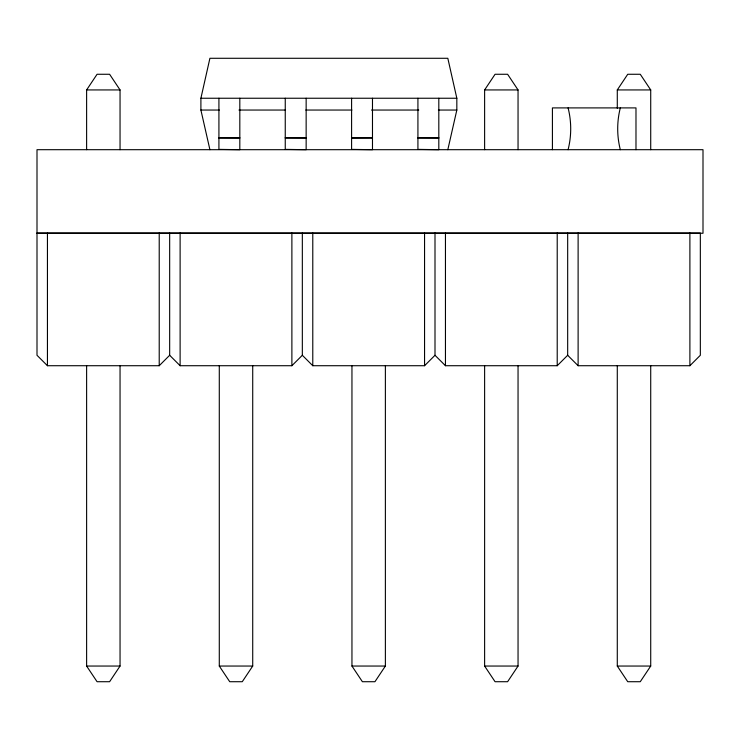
<?xml version="1.0" encoding="UTF-8"?>
<svg xmlns="http://www.w3.org/2000/svg" width="740" height="740" viewBox="0 0 740 740"><rect width="100%" height="100%" fill="white"/><g stroke="black" fill="none" stroke-linecap="round" stroke-linejoin="round"><path stroke-width="1.11" d="M209.91 149.693L200.901 110.047L200.901 98.244L209.91 58.284L447.82 58.284L456.83 98.244L456.83 110.047L447.82 149.693M86.617 149.674L86.617 89.938L97.07 74.268L109.603 74.268L120.047 89.938L120.047 149.674M484.617 149.674L484.617 89.938L495.069 74.268L507.603 74.268L518.046 89.938L518.046 149.674M120.047 365.717L120.047 666.046L109.603 681.716L97.07 681.716L86.617 666.046L86.617 365.717M617.29 108.317L617.29 89.938L627.733 74.268L640.266 74.268L650.719 89.938L650.719 149.674M252.719 365.717L252.719 666.046L242.267 681.716L229.733 681.716L219.29 666.046L219.29 365.717M385.383 365.717L385.383 666.046L374.94 681.716L362.397 681.716L351.953 666.046L351.953 365.717M518.046 365.717L518.046 666.046L507.603 681.716L495.069 681.716L484.617 666.046L484.617 365.717M650.719 365.717L650.719 666.046L640.266 681.716L627.733 681.716L617.29 666.046L617.29 365.717M37 233.257L703 233.257L703 149.693L37 149.693L37 355.274L47.443 365.717L159.22 365.717L169.663 355.274L169.663 233.054M169.663 355.274L180.116 365.717L291.884 365.717L302.336 355.274L302.336 233.054M302.336 355.274L312.779 365.717L424.557 365.717L435 355.274L435 233.054M435 355.274L445.452 365.717L557.22 365.717L567.673 355.274L567.673 233.054M567.673 355.274L578.116 365.717L689.893 365.717L700.336 355.274L700.336 233.054L37 233.054M86.617 89.938L120.047 89.938M484.617 89.938L518.046 89.938M617.29 89.938L650.719 89.938M200.901 98.244L456.83 98.244M200.901 110.047L219.345 110.047M238.946 110.047L285.057 110.047M305.814 110.047L351.925 110.047M371.526 110.047L418.794 110.047M438.385 110.047L456.83 110.047M218.92 137.871L239.816 137.871M285.252 137.871L306.147 137.871M351.593 137.871L372.479 137.871M417.924 137.871L438.811 137.871M218.92 137.881L239.816 137.982M285.252 137.881L306.147 137.982M351.593 137.982L372.479 137.881M417.924 137.881L438.811 137.982M86.617 666.046L120.047 666.046M219.29 666.046L252.719 666.046M351.953 666.046L385.383 666.046M484.617 666.046L518.046 666.046M617.29 666.046L650.719 666.046M689.893 233.054L689.893 365.717M635.984 149.693L635.984 107.901L552.419 107.901L552.419 149.693M578.116 233.054L578.116 365.717M557.22 233.054L557.22 365.717M445.452 233.054L445.452 365.717M438.811 98.244L438.811 149.693L417.924 149.378L417.924 98.244M424.557 233.054L424.557 365.717M372.479 98.244L372.479 149.693L351.593 149.378L351.593 98.244M312.779 233.054L312.779 365.717M306.147 98.244L306.147 149.693L285.252 149.378L285.252 98.244M291.884 233.054L291.884 365.717M239.816 98.244L239.816 149.693L218.92 149.378L218.92 98.244M180.116 233.054L180.116 365.717M159.22 233.054L159.22 365.717M47.443 233.054L47.443 365.717M568.089 107.901A84.878 84.878 0 0 1 568.089 149.693M620.314 149.693A84.878 84.878 0 0 1 620.314 107.901"/></g></svg>
